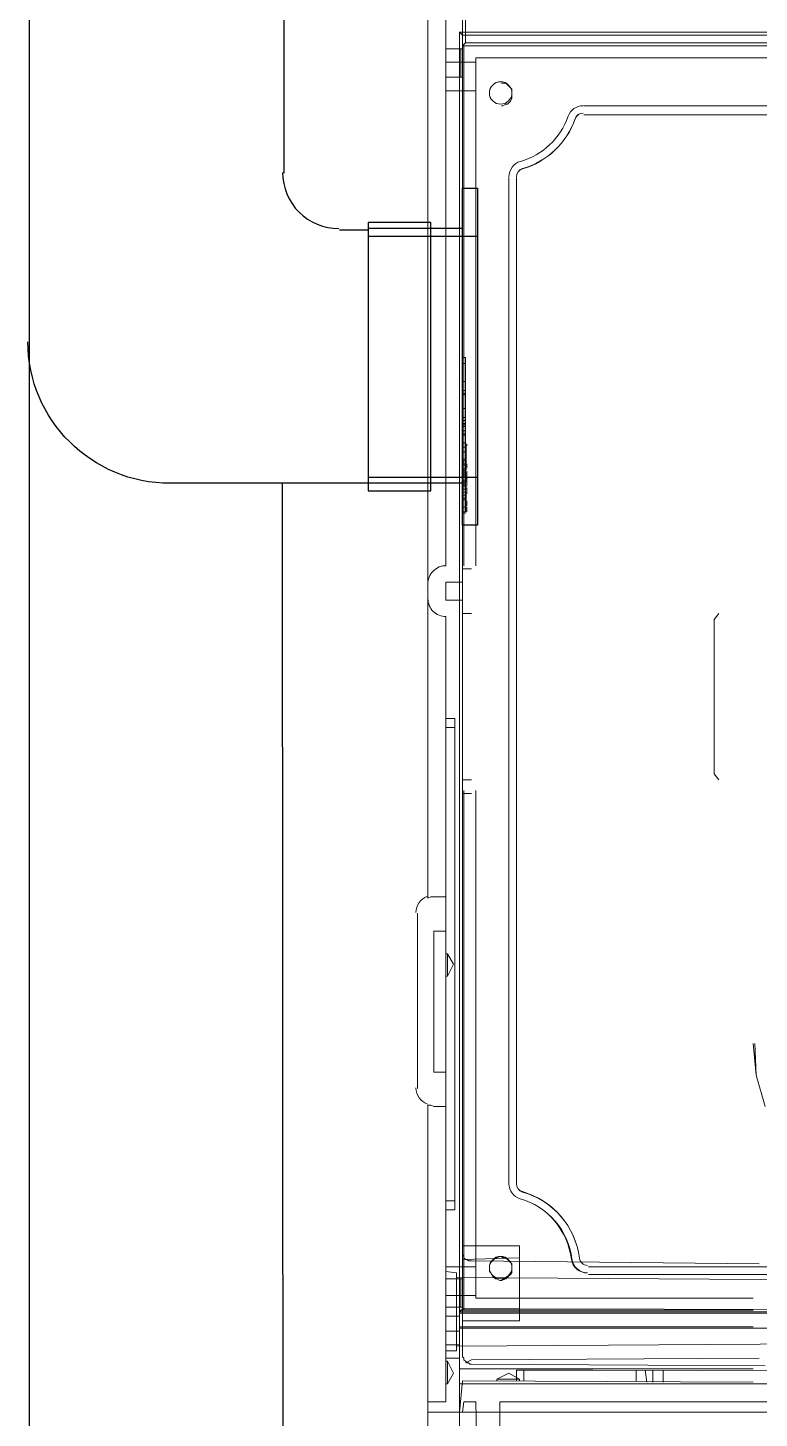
# Model space of a CAD drawing. Header units: millimetres. Extents: x 2788 to 2954, y 1337 to 1391.
# Drawn here: x 2902.645 to 2903.161, y 1350.373 to 1351.355 of the extents above; entities that cross this region are included whole.
import ezdxf

# ---------------------------------------------------------------- set-up
doc = ezdxf.new("R2010")
doc.units = ezdxf.units.MM
doc.layers.add('PDF_0', color=7, linetype='Continuous')

msp = doc.modelspace()

# ---------------------------------------------------------------- linework, layer by layer
at = {"layer": 'PDF_0', "lineweight": 25}
for points in [[(2902.64569, 1354.71197), (2902.64569, 1349.05074)], [(2902.82561, 1351.25215), (2902.82455, 1353.11277)], [(2902.88488, 1351.21194), (2902.86477, 1351.21194)], [(2902.95155, 1351.21299), (2902.88488, 1351.21299)], [(2902.88488, 1351.2077), (2902.96214, 1351.2077)], [(2902.82561, 1349.17034), (2902.82455, 1351.03307)], [(2902.88488, 1351.0373), (2902.96214, 1351.0373)]]:
    msp.add_lwpolyline(points, dxfattribs=at)
at = {"layer": 'PDF_0', "lineweight": 15}
for points in [[(2902.92721, 1350.59385), (2902.92721, 1350.38112), (2902.92721, 1350.37688), (2902.94944, 1350.37688), (2902.94944, 1350.38112), (2902.94944, 1350.43615), (2903.52202, 1350.43615), (2903.52202, 1350.379), (2903.52202, 1350.37688), (2903.60563, 1350.37688), (2903.60563, 1350.379), (2903.60563, 1352.44917), (2903.60563, 1352.45129), (2903.52202, 1352.45129), (2903.52202, 1352.44917), (2903.52202, 1352.3899), (2902.94944, 1352.3899), (2902.94944, 1352.44811), (2902.94944, 1352.45129), (2902.92721, 1352.45129), (2902.92721, 1352.44811), (2902.92721, 1352.23432, 0.3159), (2902.91875, 1352.22321)], [(2902.97854, 1351.31671, 0.414214), (2902.97061, 1351.30878, 0.414214), (2902.97854, 1351.30084)], [(2902.99251, 1351.26048, 0.244025), (2903.02625, 1351.29229, -0.32002), (2903.03675, 1351.29978, 0.32002), (2903.02625, 1351.29229, -0.244025), (2902.99251, 1351.26048, 0.333947), (2902.98436, 1351.24951, -0.333947), (2902.99251, 1351.26048)], [(2902.99397, 1351.2554, 0.244051), (2903.03125, 1351.29056, -0.320046), (2903.03675, 1351.29449, 0.320046), (2903.03108, 1351.29067, -0.244051), (2902.99386, 1351.2551, 0.334001), (2902.98966, 1351.24951, -0.334001), (2902.99397, 1351.2554)], [(2902.99239, 1350.52761, -0.333947), (2902.98436, 1350.53828, 0.333947), (2902.99239, 1350.52761, -0.30136), (2903.02846, 1350.48495, 0.379916), (2903.03993, 1350.47531, -0.379916), (2903.02889, 1350.48511, 0.30136), (2902.99239, 1350.52761)], [(2902.99386, 1350.53269, -0.334001), (2902.98966, 1350.53828, 0.334001), (2902.99397, 1350.53239, -0.301411), (2903.03415, 1350.48574, 0.379972), (2903.03993, 1350.4806, -0.379972), (2903.03415, 1350.48574, 0.301411), (2902.99386, 1350.53269)], [(2902.97854, 1350.48695, 0.414214), (2902.97061, 1350.47901, 0.414214), (2902.97854, 1350.47108)], [(2902.91875, 1348.53056, 0.3159), (2902.92721, 1348.51944), (2902.92721, 1348.30565), (2902.92721, 1348.30248), (2902.94944, 1348.30248), (2902.94944, 1348.30565), (2902.94944, 1348.36175), (2903.52202, 1348.36175), (2903.52202, 1348.30354), (2903.52202, 1348.30248), (2903.60563, 1348.30248), (2903.60563, 1348.30354), (2903.60563, 1350.37477), (2903.60563, 1350.37688), (2903.52202, 1350.37688), (2903.52202, 1350.37477), (2903.52202, 1350.3155), (2902.94944, 1350.3155), (2902.94944, 1350.37265), (2902.94944, 1350.37688), (2902.92721, 1350.37688), (2902.92721, 1350.37265), (2902.92721, 1350.15992, 0.3159), (2902.91875, 1350.1488)]]:
    msp.add_lwpolyline(points, format="xyb", dxfattribs=at)
for points in [[(2902.92721, 1352.08827), (2902.92721, 1350.7399)], [(2902.94944, 1350.44779), (2902.95155, 1350.44991), (2902.95155, 1351.34952), (2902.94944, 1351.35164)], [(2902.95155, 1351.34952), (2903.18969, 1351.34952), (2903.18969, 1351.35164)], [(2902.9198, 1350.60549), (2902.9198, 1350.72932)], [(2903.52202, 1350.44779), (2903.52096, 1350.44885), (2902.95155, 1350.44991)], [(2902.94944, 1350.39699), (2903.5199, 1350.39699), (2903.52202, 1350.39699)], [(2903.50826, 1350.37688), (2903.52202, 1350.37688), (2902.94944, 1350.37688), (2902.95155, 1350.37688), (2902.95261, 1350.38429), (2902.96108, 1350.38429), (2902.96214, 1350.32608)], [(2902.97801, 1350.32608), (2902.97801, 1350.38429), (2903.5072, 1350.38429), (2903.51884, 1350.38429), (2903.5199, 1350.37688)]]:
    msp.add_lwpolyline(points, dxfattribs=at)
at = {"layer": 'PDF_0', "lineweight": 0}
for points in [[(2902.95261, 1351.85754), (2902.95261, 1351.49452), (2902.95155, 1351.49346), (2902.95155, 1351.34212), (2902.95367, 1351.34423)], [(2902.95367, 1351.49135), (2902.95367, 1351.34423), (2903.19921, 1351.34423), (2903.20027, 1351.34212), (2903.17381, 1351.34212), (2903.17381, 1351.33365), (2902.96108, 1351.33365), (2902.96108, 1350.97486), (2902.96108, 1351.33365), (2903.19921, 1351.33365), (2903.19921, 1351.29978), (2903.19921, 1351.29343), (2903.19921, 1351.13891)], [(2902.9505, 1351.45324), (2902.93991, 1351.45324), (2902.93991, 1351.34), (2902.9505, 1351.34)], [(2902.95155, 1351.36011), (2902.95155, 1350.97274), (2902.95791, 1350.97274)], [(2902.93991, 1351.34), (2902.93991, 1351.31989)], [(2902.95155, 1351.34212), (2902.95155, 1351.34212)], [(2902.95155, 1351.1188), (2902.95155, 1351.34212), (2902.95261, 1351.34212), (2902.95261, 1350.97486)], [(2902.95261, 1351.34212), (2903.17381, 1351.34212)], [(2902.93991, 1351.33047), (2902.96108, 1351.33047), (2902.96108, 1351.31036), (2902.93991, 1351.31036)], [(2902.96108, 1351.33365), (2902.96108, 1351.33365)], [(2902.96108, 1351.31036), (2902.96108, 1351.33047)], [(2902.97907, 1351.29978), (2902.98013, 1351.29978), (2902.98225, 1351.30084), (2902.98331, 1351.30084), (2902.98436, 1351.3019), (2902.98542, 1351.30296), (2902.98648, 1351.30507), (2902.98648, 1351.30613), (2902.98648, 1351.30825), (2902.98648, 1351.30931), (2902.98648, 1351.31142), (2902.98542, 1351.31248), (2902.98436, 1351.31354), (2902.98331, 1351.3146), (2902.98225, 1351.31566), (2902.98013, 1351.31566), (2902.97907, 1351.31566)], [(2902.97907, 1351.31566), (2902.97907, 1351.31566)], [(2902.97907, 1351.29978), (2902.97907, 1351.29978)], [(2902.95155, 1351.12197), (2902.95367, 1351.12197), (2902.95367, 1351.11245), (2902.95367, 1351.02355), (2902.95473, 1351.02355), (2902.95367, 1351.02355), (2902.95473, 1351.02355), (2902.95367, 1351.02355), (2902.95473, 1351.02355), (2902.95367, 1351.02355), (2902.95367, 1351.01296), (2902.95155, 1351.01296)], [(2902.95155, 1351.10504), (2902.95367, 1351.10504)], [(2902.95367, 1351.09657), (2902.95155, 1351.09657)], [(2902.95367, 1351.09552), (2902.95155, 1351.09552)], [(2902.95367, 1351.08599), (2902.95155, 1351.08599)], [(2902.95367, 1351.07964), (2902.95155, 1351.07964)], [(2902.95367, 1351.07752), (2902.95155, 1351.07752)], [(2902.95367, 1351.07329), (2902.95155, 1351.07329)], [(2902.95367, 1351.07011), (2902.95155, 1351.07011)], [(2902.95367, 1351.06165), (2902.95155, 1351.06165)], [(2902.95473, 1351.06059), (2902.95473, 1351.05953), (2902.95367, 1351.05953)], [(2902.95473, 1351.06059), (2902.95473, 1351.06059)], [(2902.95155, 1351.0553), (2902.95367, 1351.0553), (2902.95473, 1351.0553), (2902.95367, 1351.0553), (2902.95155, 1351.0553), (2902.95155, 1351.05001), (2902.95367, 1351.05001), (2902.95473, 1351.05001), (2902.95367, 1351.05001), (2902.95473, 1351.05001), (2902.95367, 1351.05001)], [(2902.95473, 1351.05847), (2902.95367, 1351.05847)], [(2902.95473, 1351.05741), (2902.95367, 1351.05741)], [(2902.95473, 1351.05636), (2902.95367, 1351.05636)], [(2902.95473, 1351.05212), (2902.95367, 1351.05212)], [(2902.95473, 1351.05953), (2902.95473, 1351.05953)], [(2902.95473, 1351.05424), (2902.95473, 1351.05424)], [(2902.95261, 1351.04789), (2902.95155, 1351.04789), (2902.95155, 1351.04895)], [(2902.95155, 1351.04366), (2902.95367, 1351.04366), (2902.95473, 1351.04366), (2902.95473, 1351.04577), (2902.95367, 1351.04577), (2902.95473, 1351.04577), (2902.95367, 1351.04577), (2902.95473, 1351.04577), (2902.95367, 1351.04577), (2902.95473, 1351.04577), (2902.95473, 1351.04683), (2902.95367, 1351.04683), (2902.95473, 1351.04683), (2902.95367, 1351.04683), (2902.95155, 1351.04683)], [(2902.95473, 1351.0426), (2902.95155, 1351.0426)], [(2902.95367, 1351.04154), (2902.95155, 1351.04154)], [(2902.95367, 1351.03413), (2902.95473, 1351.03413), (2902.95473, 1351.03519), (2902.95367, 1351.03519), (2902.95155, 1351.03519), (2902.95473, 1351.03519), (2902.95367, 1351.03519), (2902.95473, 1351.03519), (2902.95473, 1351.03625), (2902.95367, 1351.03625), (2902.95473, 1351.03625), (2902.95473, 1351.04154)], [(2902.95155, 1351.0246), (2902.95155, 1351.04048)], [(2902.95155, 1351.04048), (2902.95473, 1351.04048)], [(2902.95473, 1351.04895), (2902.95367, 1351.04895)], [(2902.95473, 1351.04789), (2902.95367, 1351.04789)], [(2902.95473, 1351.0426), (2902.95367, 1351.0426)], [(2902.95367, 1351.0426), (2902.95473, 1351.0426)], [(2902.95367, 1351.0426), (2902.95473, 1351.0426)], [(2902.95473, 1351.04683), (2902.95473, 1351.04683)], [(2902.95155, 1351.03942), (2902.95473, 1351.03942)], [(2902.95367, 1351.03836), (2902.95155, 1351.03836)], [(2902.95261, 1351.03413), (2902.95155, 1351.03413), (2902.95473, 1351.03413), (2902.95473, 1351.03307), (2902.95473, 1351.03095), (2902.95155, 1351.03095), (2902.95473, 1351.03095)], [(2902.95367, 1351.03307), (2902.95155, 1351.03307)], [(2902.95473, 1351.03836), (2902.95367, 1351.03836)], [(2902.95473, 1351.0373), (2902.95367, 1351.0373)], [(2902.95367, 1351.02884), (2902.95155, 1351.02884)], [(2902.95155, 1351.02672), (2902.95473, 1351.02672), (2902.95367, 1351.02672), (2902.95473, 1351.02672), (2902.95367, 1351.02672)], [(2902.95473, 1351.0246), (2902.95155, 1351.0246)], [(2902.95155, 1351.0246), (2902.95367, 1351.0246)], [(2902.95367, 1351.02355), (2902.95367, 1351.02249), (2902.95155, 1351.02249), (2902.95367, 1351.02249), (2902.95155, 1351.02249), (2902.95367, 1351.02249), (2902.95155, 1351.02249), (2902.95367, 1351.02249), (2902.95155, 1351.02249), (2902.95367, 1351.02249), (2902.95473, 1351.02249), (2902.95367, 1351.02249), (2902.95473, 1351.02249)], [(2902.95367, 1351.0299), (2902.95473, 1351.0299), (2902.95473, 1351.02884), (2902.95367, 1351.02884), (2902.95473, 1351.02884), (2902.95473, 1351.02566), (2902.95367, 1351.02566), (2902.95473, 1351.02566), (2902.95367, 1351.02566), (2902.95473, 1351.02566), (2902.95367, 1351.02566)], [(2902.95473, 1351.0299), (2902.95367, 1351.0299)], [(2902.95473, 1351.0299), (2902.95367, 1351.0299)], [(2902.95473, 1351.02884), (2902.95367, 1351.02884)], [(2902.95473, 1351.02884), (2902.95367, 1351.02884)], [(2902.95473, 1351.02884), (2902.95367, 1351.02884)], [(2902.95367, 1351.0246), (2902.95473, 1351.0246)], [(2902.95473, 1351.02143), (2902.95367, 1351.02143)], [(2902.95473, 1351.02143), (2902.95367, 1351.02143)], [(2902.95367, 1351.02143), (2902.95473, 1351.02143)], [(2902.95473, 1351.02037), (2902.95367, 1351.02037), (2902.95473, 1351.02037), (2902.95367, 1351.02037), (2902.95473, 1351.02037), (2902.95367, 1351.02037), (2902.95473, 1351.02037), (2902.95367, 1351.02037), (2902.95473, 1351.02037), (2902.95473, 1351.0172), (2902.95367, 1351.0172), (2902.95473, 1351.0172), (2902.95473, 1351.01825), (2902.95367, 1351.01825), (2902.95473, 1351.01825), (2902.95367, 1351.01825), (2902.95473, 1351.01825), (2902.95367, 1351.01825), (2902.95473, 1351.01825)], [(2902.95473, 1351.0299), (2902.95473, 1351.0299)], [(2902.95473, 1351.0299), (2902.95473, 1351.02884)], [(2902.95473, 1351.02143), (2902.95473, 1351.02143)], [(2902.95473, 1351.02143), (2902.95473, 1351.02143)], [(2902.95155, 1351.01614), (2902.95367, 1351.01614), (2902.95473, 1351.01614), (2902.95473, 1351.01508), (2902.95367, 1351.01508), (2902.95473, 1351.01508), (2902.95367, 1351.01508), (2902.95473, 1351.01508), (2902.95473, 1351.01296)], [(2902.95155, 1350.81081), (2902.95155, 1351.01508)], [(2902.95155, 1351.0119), (2902.95367, 1351.0119)], [(2902.95473, 1351.01931), (2902.95367, 1351.01931)], [(2902.95473, 1351.01931), (2902.95367, 1351.01931)], [(2902.95473, 1351.01931), (2902.95367, 1351.01931)], [(2902.95367, 1351.01931), (2902.95473, 1351.01931)], [(2902.95367, 1351.0172), (2902.95473, 1351.0172)], [(2902.95473, 1351.01296), (2902.95473, 1351.01296)], [(2902.95155, 1350.94099), (2902.95155, 1350.95052), (2902.93991, 1350.95052), (2902.93991, 1350.96322), (2902.95155, 1350.96322), (2902.95155, 1350.97274)], [(2902.95791, 1350.94099), (2902.95155, 1350.94099), (2902.95155, 1350.82351), (2902.95791, 1350.82351)], [(2903.13254, 1350.82351), (2903.12936, 1350.82775), (2903.12936, 1350.93676), (2903.13254, 1350.94099)], [(2902.93991, 1350.86691), (2902.94626, 1350.86691), (2902.94626, 1350.83304), (2902.94626, 1350.55363), (2902.94626, 1350.51976), (2902.93991, 1350.51976)], [(2902.94626, 1350.86056), (2902.93991, 1350.86056)], [(2902.95155, 1350.81399), (2902.95155, 1350.82351)], [(2902.95155, 1350.44885), (2902.95261, 1350.44885), (2902.95261, 1350.81611)], [(2902.95791, 1350.81399), (2902.95155, 1350.81399), (2902.95155, 1350.45203), (2902.95155, 1350.4171), (2902.95155, 1350.41604), (2902.95261, 1350.41498), (2902.95261, 1350.41393), (2902.95367, 1350.41287), (2902.95473, 1350.41181), (2902.95579, 1350.41181), (2902.95685, 1350.41075), (2902.95791, 1350.41075), (2903.16535, 1350.40969)], [(2902.93991, 1350.74096), (2902.93991, 1350.71662)], [(2902.93991, 1350.68487), (2902.94097, 1350.68487), (2902.94097, 1350.70074), (2902.93991, 1350.70074)], [(2902.94097, 1350.68487), (2902.9452, 1350.69333), (2902.94097, 1350.70074)], [(2902.94944, 1350.44885), (2902.95155, 1350.44885), (2902.95155, 1350.65206)], [(2903.15688, 1350.63724), (2903.159, 1350.61502), (2903.16535, 1350.59279)], [(2903.16535, 1350.59279), (2903.159, 1350.61502), (2903.15794, 1350.63724)], [(2902.93991, 1350.61713), (2902.93991, 1350.59279), (2902.93991, 1350.47108), (2902.9505, 1350.47108)], [(2902.92721, 1350.59385), (2902.92933, 1350.59385), (2902.93145, 1350.59279), (2902.93991, 1350.59279)], [(2902.94626, 1350.52611), (2902.93991, 1350.52611)], [(2902.95155, 1350.49436), (2902.99177, 1350.49436), (2902.99177, 1350.44144), (2902.95155, 1350.44144)], [(2902.95155, 1350.48907), (2902.95155, 1350.48801), (2902.95261, 1350.48695), (2902.95261, 1350.48589), (2902.95367, 1350.48484), (2902.95473, 1350.48484), (2902.95579, 1350.48378), (2902.95685, 1350.48378), (2902.95791, 1350.48378), (2903.16111, 1350.48166)], [(2902.99177, 1350.48589), (2902.95155, 1350.48484)], [(2902.97907, 1350.47002), (2902.98225, 1350.47108), (2902.98436, 1350.47319), (2902.98648, 1350.47531), (2902.98648, 1350.47849), (2902.98648, 1350.48166), (2902.98436, 1350.48378), (2902.98225, 1350.48589), (2902.97907, 1350.48695)], [(2902.97907, 1350.48695), (2902.97907, 1350.48695)], [(2902.97907, 1350.48695), (2902.97907, 1350.48695)], [(2902.93991, 1350.47954), (2902.96108, 1350.47954), (2902.96108, 1350.45943), (2902.93991, 1350.45943)], [(2902.93991, 1350.47637), (2902.94732, 1350.47531), (2902.94732, 1350.42028), (2902.93991, 1350.42028)], [(2902.93991, 1350.47108), (2902.93991, 1350.45097)], [(2902.94732, 1350.47214), (2903.41195, 1350.46896), (2903.41195, 1350.42663), (2902.94732, 1350.42345)], [(2902.96108, 1350.45943), (2902.96108, 1350.47954)], [(2902.97907, 1350.47002), (2902.97907, 1350.47002)], [(2902.97907, 1350.47002), (2902.97907, 1350.47002)], [(2902.9505, 1350.45097), (2902.93991, 1350.45097), (2902.93991, 1350.43403), (2902.94944, 1350.43403)], [(2902.96108, 1350.45732), (2902.96108, 1350.45732)], [(2902.94944, 1350.44462), (2902.93991, 1350.44462)], [(2903.04257, 1350.44673), (2902.94944, 1350.44673), (2902.94944, 1350.44779)], [(2903.20345, 1350.44673), (2903.04257, 1350.44673), (2902.94944, 1350.44673), (2902.94944, 1350.43721)], [(2902.95155, 1350.44991), (2902.99177, 1350.44991)], [(2902.95261, 1350.44885), (2903.15688, 1350.44885)], [(2903.04257, 1350.44673), (2903.04257, 1350.44673)], [(2902.93991, 1350.43403), (2902.93991, 1350.41498)], [(2902.94944, 1350.43615), (2902.94944, 1350.43721), (2903.15688, 1350.43721)], [(2902.94944, 1350.42451), (2902.93991, 1350.42451)], [(2902.94944, 1350.41498), (2902.93991, 1350.41498), (2902.93991, 1350.38429), (2902.92721, 1350.38429)], [(2902.93991, 1350.39699), (2902.94097, 1350.39699), (2902.94097, 1350.41287), (2902.93991, 1350.41287)], [(2902.94097, 1350.39699), (2902.9452, 1350.4044), (2902.94097, 1350.41287)], [(2903.16111, 1350.41498), (2902.95791, 1350.41393), (2902.95367, 1350.41181)], [(2902.94944, 1350.40757), (2903.15688, 1350.40757)], [(2902.99177, 1350.40017), (2902.98436, 1350.4044), (2902.9759, 1350.40017)], [(2902.98966, 1350.39911), (2902.98966, 1350.40652), (2902.99812, 1350.40652), (2903.03199, 1350.40652), (2903.04363, 1350.40652), (2903.4257, 1350.40546), (2903.43629, 1350.40546), (2903.47333, 1350.4044), (2903.4818, 1350.4044), (2903.4818, 1350.39699)], [(2902.99495, 1350.40652), (2902.99495, 1350.39911)], [(2903.07433, 1350.40652), (2903.07433, 1350.39911)], [(2903.08068, 1350.40652), (2903.08173, 1350.39805)], [(2903.08597, 1350.40652), (2903.08597, 1350.39805)], [(2903.09338, 1350.40652), (2903.09338, 1350.39805)], [(2902.94944, 1350.37688), (2902.95155, 1350.39911), (2903.15688, 1350.39805)], [(2902.94944, 1350.39699), (2903.1537, 1350.39699)], [(2902.99177, 1350.39911), (2902.99177, 1350.40017), (2902.9759, 1350.40017), (2902.9759, 1350.39911)]]:
    msp.add_lwpolyline(points, dxfattribs=at)
at = {"layer": 'PDF_0', "lineweight": 15}
for points in [[(2902.94944, 1350.44779), (2903.52202, 1350.44779), (2903.52202, 1351.12832), (2903.18969, 1351.12832), (2903.18969, 1351.35164), (2902.94944, 1351.35164)], [(2902.95155, 1351.31989), (2902.95155, 1351.34), (2902.9505, 1351.34), (2902.9505, 1351.31989)], [(2903.18969, 1351.29978), (2903.03728, 1351.29978)], [(2903.18969, 1351.29343), (2903.03728, 1351.29343)], [(2902.98436, 1351.24898), (2902.98436, 1350.53775)], [(2902.98966, 1351.24898), (2902.98966, 1350.53775)], [(2902.93145, 1350.71662), (2902.93145, 1350.61713), (2902.93991, 1350.61713), (2902.93991, 1350.71662)], [(2902.95155, 1350.45097), (2902.95155, 1350.47108), (2902.9505, 1350.47108), (2902.9505, 1350.45097)], [(2903.04046, 1350.47954), (2903.42147, 1350.47954)], [(2903.04046, 1350.47425), (2903.42147, 1350.47425)]]:
    msp.add_lwpolyline(points, close=True, dxfattribs=at)
at = {"layer": 'PDF_0', "lineweight": 0}
for points in [[(2902.9505, 1351.31989), (2902.93991, 1351.31989), (2902.93991, 1350.97486, 0.39269), (2902.92721, 1350.96322)], [(2902.92721, 1350.7399), (2902.92933, 1350.74096), (2902.93145, 1350.74096), (2902.93991, 1350.74096), (2902.93991, 1350.93888, -0.419145), (2902.92721, 1350.95158)]]:
    msp.add_lwpolyline(points, format="xyb", dxfattribs=at)
at = {"layer": 'PDF_0', "lineweight": 25}
for points in [[(2902.95155, 1351.24157), (2902.96214, 1351.24157), (2902.96214, 1351.00344), (2902.95155, 1351.00344)], [(2902.92933, 1351.21723), (2902.88488, 1351.21723), (2902.88488, 1351.02778), (2902.92933, 1351.02778)]]:
    msp.add_lwpolyline(points, close=True, dxfattribs=at)
msp.add_lwpolyline([(2902.95155, 1351.03307), (2902.88488, 1351.03307), (2902.74517, 1351.03307, -0.414213), (2902.64463, 1351.13309)], format="xyb", dxfattribs=at)
at = {"layer": 'PDF_0', "lineweight": 0}
for points in [[(2902.95155, 1351.11774), (2902.95367, 1351.11774)], [(2902.95367, 1351.09869), (2902.95155, 1351.09869)], [(2902.95155, 1351.09657), (2902.95367, 1351.09657)], [(2902.95155, 1351.07541), (2902.95367, 1351.07541)], [(2902.95367, 1351.07435), (2902.95155, 1351.07435)], [(2902.95155, 1351.068), (2902.95367, 1351.068)], [(2902.95367, 1351.06694), (2902.95155, 1351.06694)], [(2902.95367, 1351.06059), (2902.95473, 1351.06059)], [(2902.95155, 1351.05847), (2902.95367, 1351.05847)], [(2902.95367, 1351.05953), (2902.95473, 1351.05953)], [(2902.95367, 1351.05847), (2902.95473, 1351.05847)], [(2902.95367, 1351.05424), (2902.95473, 1351.05424)], [(2902.95367, 1351.05318), (2902.95473, 1351.05318)], [(2902.95367, 1351.05212), (2902.95473, 1351.05212)], [(2902.95367, 1351.05212), (2902.95473, 1351.05212)], [(2902.95367, 1351.05106), (2902.95473, 1351.05106)], [(2902.95473, 1351.05106), (2902.95367, 1351.05106)], [(2902.95155, 1351.04895), (2902.95367, 1351.04895)], [(2902.95155, 1351.04577), (2902.95473, 1351.04577)], [(2902.95155, 1351.0426), (2902.95367, 1351.0426)], [(2902.95155, 1351.0426), (2902.95367, 1351.0426)], [(2902.95155, 1351.04154), (2902.95367, 1351.04154)], [(2902.95155, 1351.04154), (2902.95367, 1351.04154)], [(2902.95367, 1351.04048), (2902.95155, 1351.04048), (2902.95473, 1351.04048)], [(2902.95367, 1351.04895), (2902.95473, 1351.04895)], [(2902.95367, 1351.04895), (2902.95473, 1351.04895)], [(2902.95367, 1351.04471), (2902.95473, 1351.04471)], [(2902.95473, 1351.04366), (2902.95367, 1351.04366)], [(2902.95155, 1351.03836), (2902.95367, 1351.03836)], [(2902.95155, 1351.03836), (2902.95367, 1351.03836)], [(2902.95155, 1351.03201), (2902.95367, 1351.03201)], [(2902.95367, 1351.03942), (2902.95473, 1351.03942)], [(2902.95367, 1351.03942), (2902.95473, 1351.03942)], [(2902.95155, 1351.02884), (2902.95367, 1351.02884)], [(2902.95155, 1351.02884), (2902.95367, 1351.02884)], [(2902.95155, 1351.02143), (2902.95367, 1351.02143)], [(2902.95155, 1351.02143), (2902.95367, 1351.02143)], [(2902.95367, 1351.02566), (2902.95473, 1351.02566)], [(2902.95367, 1351.0246), (2902.95473, 1351.0246)], [(2902.95367, 1351.0246), (2902.95473, 1351.0246)], [(2902.95367, 1351.02143), (2902.95473, 1351.02143)], [(2902.95367, 1351.01931), (2902.95473, 1351.01931)], [(2902.95367, 1351.01931), (2902.95473, 1351.01931)], [(2902.95473, 1351.01402), (2902.95367, 1351.01402)], [(2902.95367, 1351.01296), (2902.95473, 1351.01296)], [(2903.15688, 1350.45732), (2902.96108, 1350.45732), (2902.96108, 1350.81611), (2902.96108, 1350.45732)], [(2902.98648, 1350.47849), (2902.98648, 1350.47954), (2902.98648, 1350.48166), (2902.98542, 1350.48272), (2902.98436, 1350.48378), (2902.98331, 1350.48484), (2902.98225, 1350.48589), (2902.98013, 1350.48589), (2902.97907, 1350.48695), (2902.97801, 1350.48695), (2902.9759, 1350.48589), (2902.97484, 1350.48589), (2902.97378, 1350.48484), (2902.97272, 1350.48378), (2902.97166, 1350.48272), (2902.97061, 1350.4806), (2902.97061, 1350.47954), (2902.97061, 1350.47743), (2902.97061, 1350.47637), (2902.97166, 1350.47531), (2902.97272, 1350.47319), (2902.97378, 1350.47214), (2902.97484, 1350.47108), (2902.9759, 1350.47108), (2902.97801, 1350.47002), (2902.97907, 1350.47002), (2902.98013, 1350.47108), (2902.98225, 1350.47108), (2902.98331, 1350.47214), (2902.98436, 1350.47319), (2902.98542, 1350.47425), (2902.98648, 1350.47531), (2902.98648, 1350.47743)], [(2902.98648, 1350.47849), (2902.98648, 1350.47954), (2902.98648, 1350.48166), (2902.98542, 1350.48272), (2902.98436, 1350.48378), (2902.98331, 1350.48484), (2902.98225, 1350.48589), (2902.98013, 1350.48589), (2902.97907, 1350.48695), (2902.97801, 1350.48695), (2902.9759, 1350.48589), (2902.97484, 1350.48589), (2902.97378, 1350.48484), (2902.97272, 1350.48378), (2902.97166, 1350.48272), (2902.97061, 1350.4806), (2902.97061, 1350.47954), (2902.97061, 1350.47743), (2902.97061, 1350.47637), (2902.97166, 1350.47531), (2902.97272, 1350.47319), (2902.97378, 1350.47214), (2902.97484, 1350.47108), (2902.9759, 1350.47108), (2902.97801, 1350.47002), (2902.97907, 1350.47002), (2902.98013, 1350.47108), (2902.98225, 1350.47108), (2902.98331, 1350.47214), (2902.98436, 1350.47319), (2902.98542, 1350.47425), (2902.98648, 1350.47531), (2902.98648, 1350.47743)]]:
    msp.add_lwpolyline(points, close=True, dxfattribs=at)
at = {"layer": 'PDF_0', "lineweight": 15}
for centre in [(2902.97854, 1351.30878), (2902.97854, 1350.47901)]:
    msp.add_circle(centre, 0.00794, dxfattribs=at)
at = {"layer": 'PDF_0', "lineweight": 25}
msp.add_arc((2902.86424, 1351.25268), 0.03969, 179.99996, 270.00004, dxfattribs=at)
at = {"layer": 'PDF_0', "lineweight": 15}
for centre, start, end in [((2902.93092, 1350.72985), 109.87453, 179.9999), ((2902.93092, 1350.60602), 180.0001, 250.12547)]:
    msp.add_arc(centre, 0.01217, start, end, dxfattribs=at)

doc.saveas('drawing.dxf')
